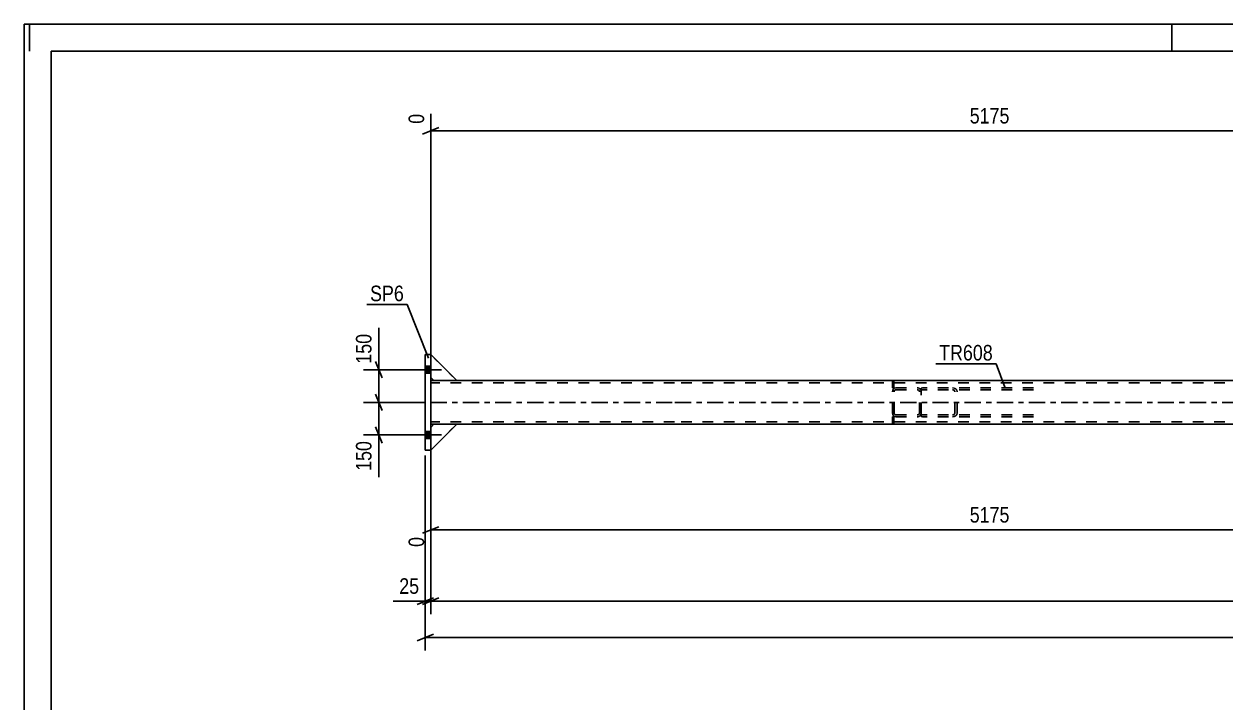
# Model space of a CAD drawing. Header units: millimetres. Extents: x -73 to 768, y -423 to 171.
# Drawn here: x -73.4 to 147.5, y 45.8 to 170.7 of the extents above; entities that cross this region are included whole.
import ezdxf

# ---------------------------------------------------------------- set-up
doc = ezdxf.new("R2010")
doc.units = ezdxf.units.MM
doc.linetypes.add('DXK_LINE_DOT2', pattern=[3.9198, 1.9599, -1.9599])
doc.linetypes.add('DXK_LINE_DOT3', pattern=[5.9187, 2.979, -0.9799, 0.9799, -0.9799])
doc.styles.add('Arial Narrow', font='ARIALN.TTF', dxfattribs={"height": 0.2})

# ---------------------------------------------------------------- blocks, each defined once
blk = doc.blocks.new('Unknown-761549890-1163')
at = {"color": 5, "linetype": 'Continuous'}
for p, q in [((767.56, 170.71), (-73.44, 170.71)), ((-73.44, 170.71), (-73.44, -423.29)), ((-72.44, 165.71), (-72.44, 170.71)), ((137.56, 165.71), (137.56, 170.71)), ((762.56, 165.71), (-68.44, 165.71)), ((-68.44, 165.71), (-68.44, -418.29))]:
    blk.add_line(p, q, dxfattribs=at)
blk = doc.blocks.new('Part-761549890-3080 - 2991')
at = {"color": 7, "linetype": 'DXK_LINE_DOT2'}
for p, q in [((6.12, 105.09), (1.32, 109.89)), ((1.32, 109.89), (1.32, 105.69)), ((1.32, 105.69), (1.92, 105.09)), ((1.92, 105.09), (6.12, 105.09))]:
    blk.add_line(p, q, dxfattribs=at)
blk = doc.blocks.new('Part-761549890-3067 - 2991')
at = {"color": 2, "linetype": 'Continuous'}
for p, q in [((1.92, 105.09), (1.32, 105.09)), ((1.32, 97.89), (1.32, 104.29)), ((46.12, 105.09), (6.12, 105.09)), ((703.06, 105.09), (46.22, 105.09)), ((1.92, 97.09), (1.32, 97.09)), ((46.12, 97.09), (6.12, 97.09)), ((206.86, 97.09), (46.22, 97.09))]:
    blk.add_line(p, q, dxfattribs=at)
at = {"color": 7, "linetype": 'DXK_LINE_DOT2'}
for p, q in [((1.32, 105.09), (1.32, 104.29)), ((1.32, 105.09), (1.32, 104.85)), ((46.12, 104.69), (1.32, 104.69)), ((6.12, 105.09), (1.92, 105.09)), ((707.86, 104.69), (46.22, 104.69)), ((1.32, 97.09), (1.32, 97.89)), ((46.12, 97.49), (1.32, 97.49)), ((707.86, 97.49), (46.22, 97.49)), ((6.12, 97.09), (1.92, 97.09))]:
    blk.add_line(p, q, dxfattribs=at)
at = {"color": 7, "linetype": 'DXK_LINE_DOT3'}
for p, q in [((1.32, 101.09), (46.12, 101.09)), ((46.22, 101.09), (707.86, 101.09))]:
    blk.add_line(p, q, dxfattribs=at)
blk = doc.blocks.new('Bolt-761549890-3006 - 2991')
at = {"linetype": 'Continuous'}
for points in [[(1.32, 106.43), (1.32, 107.75), (0.32, 107.75), (0.32, 106.43)], [(1.32, 106.43), (1.32, 107.75), (0.32, 107.75), (0.32, 106.43)], [(1.32, 94.43), (1.32, 95.75), (0.32, 95.75), (0.32, 94.43)], [(1.32, 94.43), (1.32, 95.75), (0.32, 95.75), (0.32, 94.43)]]:
    blk.add_hatch(color=1, dxfattribs=at).paths.add_polyline_path(points)
at = {"color": 1, "linetype": 'Continuous'}
for p, q in [((-1.44, 107.09), (3.32, 107.09)), ((-1.44, 107.09), (3.32, 107.09)), ((0.32, 107.75), (1.32, 107.75)), ((0.32, 107.75), (1.32, 107.75)), ((0.32, 106.43), (1.32, 106.43)), ((0.32, 106.43), (1.32, 106.43)), ((-1.44, 95.09), (3.32, 95.09)), ((-1.44, 95.09), (3.32, 95.09)), ((0.32, 95.75), (1.32, 95.75)), ((0.32, 95.75), (1.32, 95.75)), ((0.32, 94.43), (1.32, 94.43)), ((0.32, 94.43), (1.32, 94.43))]:
    blk.add_line(p, q, dxfattribs=at)
blk = doc.blocks.new('Part-761549890-3038 - 2991')
at = {"color": 7, "linetype": 'DXK_LINE_DOT2'}
for p, q in [((86.46, 98.45), (86.22, 98.45)), ((86.22, 97.25), (86.22, 98.45)), ((86.22, 98.45), (86.22, 97.25)), ((86.22, 97.25), (86.46, 97.25)), ((86.46, 97.25), (86.46, 98.45)), ((86.46, 97.25), (86.46, 98.45))]:
    blk.add_line(p, q, dxfattribs=at)
blk = doc.blocks.new('Part-761549890-3039 - 2991')
at = {"color": 7, "linetype": 'DXK_LINE_DOT2'}
for p, q in [((86.46, 104.93), (86.22, 104.93)), ((86.22, 104.93), (86.22, 103.73)), ((86.22, 104.93), (86.22, 103.73)), ((86.46, 103.73), (86.46, 104.93)), ((86.46, 103.73), (86.46, 104.93)), ((86.22, 103.73), (86.46, 103.73))]:
    blk.add_line(p, q, dxfattribs=at)
blk = doc.blocks.new('Part-761549890-3055 - 2991')
at = {"color": 2, "linetype": 'Continuous'}
for p, q in [((6.12, 105.09), (1.32, 109.89)), ((1.32, 105.69), (1.92, 105.09)), ((1.92, 105.09), (6.12, 105.09))]:
    blk.add_line(p, q, dxfattribs=at)
at = {"color": 7, "linetype": 'DXK_LINE_DOT2'}
blk.add_line((1.32, 109.89), (1.32, 105.69), dxfattribs=at)
blk = doc.blocks.new('Part-761549890-3058 - 2991')
at = {"color": 7, "linetype": 'DXK_LINE_DOT2'}
for p, q in [((6.12, 105.09), (1.32, 109.89)), ((1.32, 109.89), (1.32, 105.69)), ((1.32, 105.69), (1.92, 105.09)), ((1.92, 105.09), (6.12, 105.09))]:
    blk.add_line(p, q, dxfattribs=at)
blk = doc.blocks.new('Part-761549890-3071 - 2991')
at = {"color": 7, "linetype": 'DXK_LINE_DOT2'}
for p, q in [((1.32, 96.49), (1.92, 97.09)), ((6.12, 97.09), (1.32, 92.29)), ((1.32, 92.29), (1.32, 96.49)), ((1.92, 97.09), (6.12, 97.09))]:
    blk.add_line(p, q, dxfattribs=at)
blk = doc.blocks.new('Part-761549890-3074 - 2991')
at = {"color": 2, "linetype": 'Continuous'}
for p, q in [((1.32, 96.49), (1.92, 97.09)), ((6.12, 97.09), (1.32, 92.29)), ((6.12, 97.09), (1.92, 97.09))]:
    blk.add_line(p, q, dxfattribs=at)
at = {"color": 7, "linetype": 'DXK_LINE_DOT2'}
blk.add_line((1.32, 92.29), (1.32, 96.49), dxfattribs=at)
blk = doc.blocks.new('Part-761549890-3077 - 2991')
at = {"color": 7, "linetype": 'DXK_LINE_DOT2'}
for p, q in [((1.32, 96.49), (1.92, 97.09)), ((6.12, 97.09), (1.32, 92.29)), ((1.32, 92.29), (1.32, 96.49)), ((1.92, 97.09), (6.12, 97.09))]:
    blk.add_line(p, q, dxfattribs=at)
blk = doc.blocks.new('Part-761549890-3097 - 2991')
at = {"color": 2, "linetype": 'Continuous'}
for p, q in [((0.32, 109.89), (1.32, 109.89)), ((0.32, 92.29), (0.32, 109.89)), ((1.32, 109.89), (1.32, 92.29)), ((1.32, 92.29), (0.32, 92.29))]:
    blk.add_line(p, q, dxfattribs=at)
blk = doc.blocks.new('Part-761549890-3104 - 2991')
at = {"color": 7, "linetype": 'DXK_LINE_DOT2'}
for p, q in [((86.27, 103.33), (86.22, 103.09)), ((86.22, 99.09), (86.22, 103.09)), ((86.54, 103.09), (86.56, 103.21)), ((86.54, 99.09), (86.54, 103.09)), ((86.86, 103.73), (86.61, 103.68)), ((86.74, 103.38), (86.86, 103.41)), ((86.86, 103.73), (90.86, 103.73)), ((86.86, 103.41), (90.86, 103.41)), ((91.1, 103.68), (90.86, 103.73)), ((90.86, 103.41), (90.98, 103.38)), ((91.15, 103.21), (91.18, 103.09)), ((91.18, 99.09), (91.18, 103.09)), ((91.5, 103.09), (91.45, 103.33)), ((91.5, 99.09), (91.5, 103.09)), ((86.22, 99.09), (86.27, 98.84)), ((86.56, 98.96), (86.54, 99.09)), ((86.61, 98.5), (86.86, 98.45)), ((86.86, 98.77), (86.74, 98.79)), ((86.86, 98.77), (90.86, 98.77)), ((86.86, 98.45), (90.86, 98.45)), ((90.98, 98.79), (90.86, 98.77)), ((90.86, 98.45), (91.1, 98.5)), ((91.18, 99.09), (91.15, 98.96)), ((91.45, 98.84), (91.5, 99.09))]:
    blk.add_line(p, q, dxfattribs=at)
for centre, radius, start, end in [((86.86, 103.09), 0.64, 112.5, 157.5), ((86.86, 103.09), 0.32, 112.5, 157.5), ((90.86, 103.09), 0.32, 22.5, 67.5), ((90.86, 103.09), 0.64, 22.5, 67.5), ((86.86, 99.09), 0.64, 202.5, 247.5), ((86.86, 99.09), 0.32, 202.5, 247.5), ((90.86, 99.09), 0.32, 292.5, 337.5), ((90.86, 99.09), 0.64, 292.5, 337.5)]:
    blk.add_arc(centre, radius, start, end, dxfattribs=at)
blk = doc.blocks.new('Part-761549890-3119 - 2991')
at = {"color": 7, "linetype": 'DXK_LINE_DOT2'}
for p, q in [((91.76, 103.73), (91.5, 103.69)), ((91.5, 98.48), (91.5, 103.69)), ((91.5, 103.34), (91.59, 103.38)), ((91.59, 103.38), (91.76, 103.41)), ((112.18, 103.73), (91.76, 103.73)), ((112.18, 103.41), (91.76, 103.41)), ((97.58, 103.68), (97.25, 103.73)), ((97.25, 103.41), (97.41, 103.38)), ((97.65, 103.21), (97.69, 103.09)), ((97.69, 99.09), (97.69, 103.09)), ((98.12, 103.09), (98.06, 103.33)), ((98.12, 99.09), (98.12, 103.09)), ((91.59, 98.79), (91.5, 98.83)), ((91.5, 98.48), (91.76, 98.45)), ((91.76, 98.77), (91.59, 98.79)), ((112.18, 98.77), (91.76, 98.77)), ((112.18, 98.45), (91.76, 98.45)), ((97.41, 98.79), (97.25, 98.77)), ((97.25, 98.45), (97.58, 98.5)), ((97.69, 99.09), (97.65, 98.96)), ((98.06, 98.84), (98.12, 99.09))]:
    blk.add_line(p, q, dxfattribs=at)
for centre, radius, start, end in [((97.31, 102.99), 0.401, 32.4104, 75.4453), ((97.38, 102.9), 0.802, 32.4104, 75.4453), ((97.31, 99.18), 0.401, 284.5547, 327.5896), ((97.38, 99.27), 0.802, 284.5547, 327.5896)]:
    blk.add_arc(centre, radius, start, end, dxfattribs=at)
blk = doc.blocks.new('StraightDimension-761549890-14871 - 2991')
at = {"color": 7, "linetype": 'Continuous'}
for p, q in [((0.32, 91.29), (0.32, 55.41)), ((1.82, 58.41), (-1.18, 57.21)), ((0.32, 57.81), (708.86, 57.81))]:
    blk.add_line(p, q, dxfattribs=at)
blk = doc.blocks.new('StraightDimension-761549890-14805 - 2991')
at = {"color": 7, "linetype": 'Continuous'}
for p, q in [((1.32, 91.29), (1.32, 62.1)), ((2.82, 65.1), (-0.18, 63.9)), ((1.32, 64.5), (707.86, 64.5))]:
    blk.add_line(p, q, dxfattribs=at)
blk = doc.blocks.new('StraightDimension-761549890-3184 - 2991')
at = {"color": 7, "linetype": 'Continuous'}
for p, q in [((1.32, 96.09), (1.32, 74.48)), ((206.86, 89.69), (206.86, 69)), ((2.82, 78.21), (-0.18, 77.01)), ((1.32, 77.61), (206.86, 77.61)), ((205.36, 77.01), (208.36, 78.21))]:
    blk.add_line(p, q, dxfattribs=at)
at = {"color": 0}
blk.add_wipeout([(108.34, 78.36), (108.34, 82.56), (99.83, 82.56), (99.83, 78.36)], dxfattribs=at)
at = {"color": 0, "linetype": 'Continuous'}
for points in [[(0.72, 76.91), (-3.48, 76.91), (-3.48, 73.88), (0.72, 73.88)], [(206.26, 76.91), (202.06, 76.91), (202.06, 68.4), (206.26, 68.4)]]:
    blk.add_wipeout(points, dxfattribs=at)
at = {"color": 3, "style": 'Arial Narrow'}
blk.add_text('5175', height=2.863, dxfattribs=at).set_placement((100.43, 78.96))
at = {"color": 3, "linetype": 'Continuous', "style": 'Arial Narrow'}
for s, height, p in [('0', 2.86, (0.12, 74.48)), ('5175', 2.863, (205.66, 69))]:
    blk.add_text(s, height=height, rotation=90.0002, dxfattribs=at).set_placement(p)
blk = doc.blocks.new('StraightDimension-761549890-3298 - 2991')
at = {"color": 7, "linetype": 'Continuous'}
for p, q in [((-8.81, 108.59), (-7.61, 105.59)), ((-0.68, 107.09), (-11.06, 107.09)), ((-8.21, 101.09), (-8.21, 107.09)), ((-7.61, 99.59), (-8.81, 102.59)), ((0.32, 101.09), (-11.06, 101.09))]:
    blk.add_line(p, q, dxfattribs=at)
at = {"color": 0}
blk.add_wipeout([(-8.96, 114.3), (-13.16, 114.3), (-13.16, 107.61), (-8.96, 107.61)], dxfattribs=at)
at = {"color": 7, "linetype": 'Continuous'}
blk.add_line((-8.21, 107.09), (-8.21, 114.82), dxfattribs=at)
blk.add_line((-8.21, 107.09), (-8.21, 114.82), dxfattribs=at)
at = {"color": 3, "style": 'Arial Narrow'}
blk.add_text('150', height=2.863, rotation=90.0002, dxfattribs=at).set_placement((-9.56, 108.21))
blk = doc.blocks.new('StraightDimension-761549890-3308 - 2991')
at = {"color": 7, "linetype": 'Continuous'}
for p, q in [((-8.81, 102.59), (-7.61, 99.59)), ((0.32, 101.09), (-11.06, 101.09)), ((-8.21, 95.09), (-8.21, 101.09)), ((-0.68, 95.09), (-11.06, 95.09)), ((-7.61, 93.59), (-8.81, 96.59))]:
    blk.add_line(p, q, dxfattribs=at)
at = {"color": 0}
blk.add_wipeout([(-8.96, 94.56), (-13.16, 94.56), (-13.16, 87.88), (-8.96, 87.88)], dxfattribs=at)
at = {"color": 7, "linetype": 'Continuous'}
blk.add_line((-8.21, 95.09), (-8.21, 87.35), dxfattribs=at)
blk.add_line((-8.21, 95.09), (-8.21, 87.35), dxfattribs=at)
at = {"color": 3, "style": 'Arial Narrow'}
blk.add_text('150', height=2.863, rotation=90.0002, dxfattribs=at).set_placement((-9.56, 88.48))
blk = doc.blocks.new('StraightDimension-761549890-3369 - 2991')
at = {"color": 7, "linetype": 'Continuous'}
for p, q in [((206.86, 108.98), (206.86, 159.66)), ((1.32, 106.09), (1.32, 154.18)), ((2.82, 151.65), (-0.18, 150.45)), ((1.32, 151.05), (206.86, 151.05)), ((205.36, 150.45), (208.36, 151.65))]:
    blk.add_line(p, q, dxfattribs=at)
at = {"color": 0, "linetype": 'Continuous'}
for points in [[(206.26, 160.26), (202.06, 160.26), (202.06, 151.75), (206.26, 151.75)], [(0.72, 154.78), (-3.48, 154.78), (-3.48, 151.75), (0.72, 151.75)]]:
    blk.add_wipeout(points, dxfattribs=at)
at = {"color": 0}
blk.add_wipeout([(108.34, 151.8), (108.34, 156), (99.83, 156), (99.83, 151.8)], dxfattribs=at)
at = {"color": 3, "linetype": 'Continuous', "style": 'Arial Narrow'}
for s, height, p in [('5175', 2.863, (205.66, 152.35)), ('0', 2.86, (0.12, 152.35))]:
    blk.add_text(s, height=height, rotation=90.0002, dxfattribs=at).set_placement(p)
at = {"color": 3, "style": 'Arial Narrow'}
blk.add_text('5175', height=2.863, dxfattribs=at).set_placement((100.43, 152.4))
blk = doc.blocks.new('StraightDimension-761549890-14806 - 2991')
at = {"color": 7, "linetype": 'Continuous'}
for p, q in [((0.32, 91.29), (0.32, 62.1)), ((1.32, 91.29), (1.32, 62.1)), ((-1.18, 63.9), (1.82, 65.1)), ((2.82, 65.1), (-0.18, 63.9)), ((0.32, 64.5), (1.32, 64.5))]:
    blk.add_line(p, q, dxfattribs=at)
at = {"color": 0}
blk.add_wipeout([(-0.21, 65.25), (-0.21, 69.45), (-5.06, 69.45), (-5.06, 65.25)], dxfattribs=at)
at = {"color": 7, "linetype": 'Continuous'}
blk.add_line((0.32, 64.5), (-5.59, 64.5), dxfattribs=at)
blk.add_line((0.32, 64.5), (-5.59, 64.5), dxfattribs=at)
at = {"color": 3, "style": 'Arial Narrow'}
blk.add_text('25', height=2.863, dxfattribs=at).set_placement((-4.46, 65.85))
blk = doc.blocks.new('Mark-761549890-3063 - 2991')
at = {"color": 0}
blk.add_wipeout([(104.67, 108.79), (104.67, 111.79), (94.81, 111.79), (94.81, 108.79)], dxfattribs=at)
blk.add_wipeout([(104.67, 108.79), (104.67, 111.79), (94.81, 111.79), (94.81, 108.79)], dxfattribs=at)
at = {"color": 30, "linetype": 'Continuous'}
for p in [(94.21, 108.19), (106.86, 103.86)]:
    blk.add_line(p, (105.27, 108.19), dxfattribs=at)
at = {"color": 3, "style": 'Arial Narrow'}
blk.add_text('TR608', height=2.863, dxfattribs=at).set_placement((94.81, 108.79))
blk = doc.blocks.new('Mark-761549890-3093 - 2991')
at = {"color": 0}
blk.add_wipeout([(-3.61, 119.7), (-3.61, 122.7), (-9.82, 122.7), (-9.82, 119.7)], dxfattribs=at)
blk.add_wipeout([(-3.61, 119.7), (-3.61, 122.7), (-9.82, 122.7), (-9.82, 119.7)], dxfattribs=at)
at = {"color": 30, "linetype": 'Continuous'}
for p in [(-10.42, 119.1), (0.92, 109.24)]:
    blk.add_line(p, (-3.01, 119.1), dxfattribs=at)
at = {"color": 3, "style": 'Arial Narrow'}
blk.add_text('SP6', height=2.863, dxfattribs=at).set_placement((-9.82, 119.7))

msp = doc.modelspace()

# ---------------------------------------------------------------- block references
for name in ['Unknown-761549890-1163', 'Part-761549890-3097 - 2991', 'Part-761549890-3080 - 2991', 'Part-761549890-3055 - 2991', 'Part-761549890-3058 - 2991', 'Bolt-761549890-3006 - 2991', 'Part-761549890-3067 - 2991', 'Part-761549890-3039 - 2991', 'Part-761549890-3104 - 2991', 'Part-761549890-3119 - 2991', 'Part-761549890-3038 - 2991', 'Part-761549890-3071 - 2991', 'Part-761549890-3074 - 2991', 'Part-761549890-3077 - 2991']:
    msp.add_blockref(name, (0, 0))

# ---------------------------------------------------------------- next in the draw order: block references
for name in ['StraightDimension-761549890-3298 - 2991', 'StraightDimension-761549890-14871 - 2991']:
    msp.add_blockref(name, (0, 0))

# ---------------------------------------------------------------- next in the draw order: block references
for name in ['StraightDimension-761549890-3369 - 2991', 'StraightDimension-761549890-14805 - 2991']:
    msp.add_blockref(name, (0, 0))

# ---------------------------------------------------------------- next in the draw order: block references
for name in ['Mark-761549890-3093 - 2991', 'Mark-761549890-3063 - 2991', 'StraightDimension-761549890-3184 - 2991']:
    msp.add_blockref(name, (0, 0))

# ---------------------------------------------------------------- next in the draw order: block references
msp.add_blockref('StraightDimension-761549890-3308 - 2991', (0, 0))

# ---------------------------------------------------------------- next in the draw order: block references
msp.add_blockref('StraightDimension-761549890-14806 - 2991', (0, 0))

doc.saveas('drawing.dxf')
